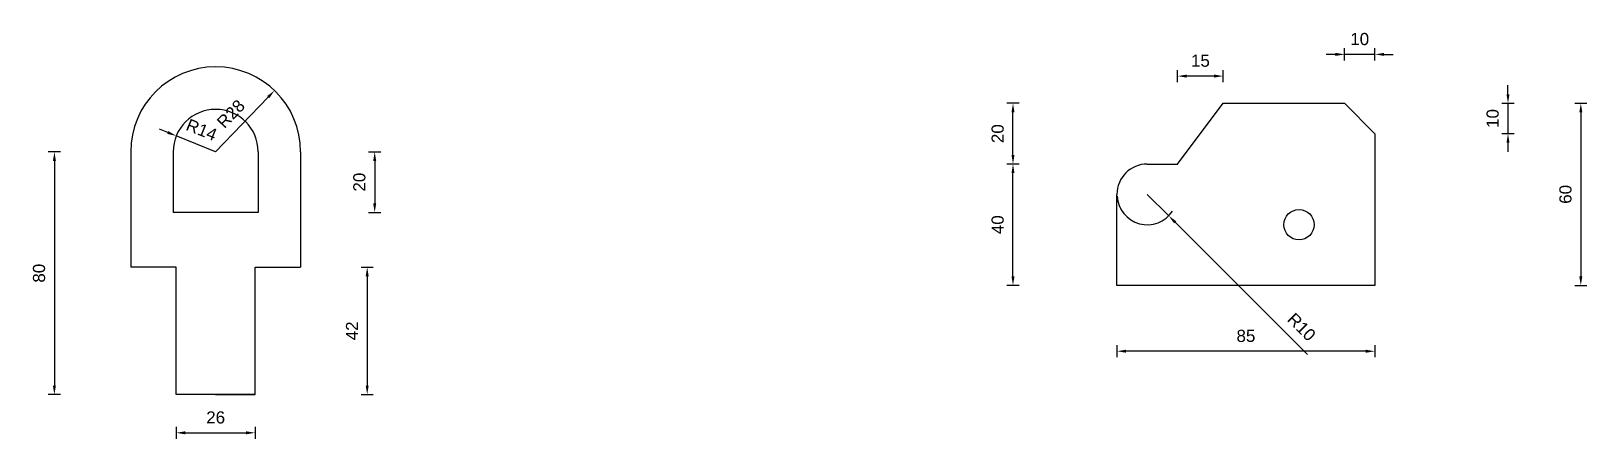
# Model space of a CAD drawing. Header units: millimetres. Extents: x 2100 to 32787, y 24082 to 35493.
# Drawn here: x 3795 to 4308, y 26029 to 26164 of the extents above; entities that cross this region are included whole.
import ezdxf

# ---------------------------------------------------------------- set-up
doc = ezdxf.new("R2010")
doc.units = ezdxf.units.MM
doc.linetypes.add('HIDDEN2', pattern=[4.7625, 3.175, -1.5875])
doc.layers.get('Defpoints').update_dxf_attribs({"color": 231, "linetype": 'HIDDEN2'})
doc.layers.add('ÖLÇÜ', color=181, linetype='Continuous')
doc.styles.get("Standard").update_dxf_attribs({"font": 'arial.ttf'})
doc.dimstyles.new('ISO-25', dxfattribs={"dimtxt": 4, "dimasz": 3, "dimexe": 2, "dimexo": 0.625, "dimgap": 3, "dimtad": 1, "dimtxsty": 'Standard', "dimcen": 2.5, "dimadec": 0, "dimazin": 0, "dimtfac": 1, "dimtix": 1, "dimtmove": 0, "dimatfit": 0, "dimfxl": 2, "dimfxlon": 1, "dimarcsym": 0})

# ---------------------------------------------------------------- blocks, each defined once
blk = doc.blocks.new('*D1648')
at = {"layer": 'Defpoints', "color": 0, "lineweight": 70, "ltscale": 3, "transparency": 16777216}
for p in [(3843.18, 26043.78), (3869.18, 26043.78), (3869.18, 26031.2)]:
    blk.add_point(p, dxfattribs=at)
at = {"layer": 'ÖLÇÜ', "color": 0, "lineweight": -2, "ltscale": 3, "transparency": 16777216}
for p, q in [((3843.18, 26033.2), (3843.18, 26029.2)), ((3869.18, 26033.2), (3869.18, 26029.2)), ((3846.18, 26031.2), (3866.18, 26031.2))]:
    blk.add_line(p, q, dxfattribs=at)
at = {"layer": 'ÖLÇÜ', "color": 0, "lineweight": 70, "ltscale": 3, "transparency": 16777216}
for points in [[(3846.18, 26031.7), (3846.18, 26030.7), (3843.18, 26031.2)], [(3866.18, 26031.7), (3866.18, 26030.7), (3869.18, 26031.2)]]:
    blk.add_solid(points, dxfattribs=at)
at = {"layer": 'ÖLÇÜ', "color": 0, "ltscale": 3, "transparency": 16777216, "insert": (3856.18, 26036.24), "char_height": 4, "attachment_point": 5}
blk.add_mtext('26', dxfattribs=at)
blk = doc.blocks.new('*D1649')
at = {"layer": 'Defpoints', "color": 0, "lineweight": 70, "ltscale": 3, "transparency": 16777216}
for p in [(3869.18, 26085.78), (3869.18, 26043.78), (3906.12, 26043.78)]:
    blk.add_point(p, dxfattribs=at)
at = {"layer": 'ÖLÇÜ', "color": 0, "lineweight": -2, "ltscale": 3, "transparency": 16777216}
for p, q in [((3904.12, 26085.78), (3908.12, 26085.78)), ((3906.12, 26082.78), (3906.12, 26046.78)), ((3904.12, 26043.78), (3908.12, 26043.78))]:
    blk.add_line(p, q, dxfattribs=at)
at = {"layer": 'ÖLÇÜ', "color": 0, "lineweight": 70, "ltscale": 3, "transparency": 16777216}
for points in [[(3905.62, 26082.78), (3906.62, 26082.78), (3906.12, 26085.78)], [(3905.62, 26046.78), (3906.62, 26046.78), (3906.12, 26043.78)]]:
    blk.add_solid(points, dxfattribs=at)
at = {"layer": 'ÖLÇÜ', "color": 0, "ltscale": 3, "transparency": 16777216, "insert": (3901.12, 26064.78), "char_height": 4, "attachment_point": 5, "rotation": 90}
blk.add_mtext('42', dxfattribs=at)
blk = doc.blocks.new('*D1650')
at = {"layer": 'Defpoints', "color": 0, "lineweight": 70, "ltscale": 3, "transparency": 16777216}
for p in [(3870.18, 26123.78), (3870.18, 26103.78), (3908.59, 26103.78)]:
    blk.add_point(p, dxfattribs=at)
at = {"layer": 'ÖLÇÜ', "color": 0, "lineweight": -2, "ltscale": 3, "transparency": 16777216}
for p, q in [((3906.59, 26123.78), (3910.59, 26123.78)), ((3908.59, 26120.78), (3908.59, 26106.78)), ((3906.59, 26103.78), (3910.59, 26103.78))]:
    blk.add_line(p, q, dxfattribs=at)
at = {"layer": 'ÖLÇÜ', "color": 0, "lineweight": 70, "ltscale": 3, "transparency": 16777216}
for points in [[(3908.09, 26120.78), (3909.09, 26120.78), (3908.59, 26123.78)], [(3908.09, 26106.78), (3909.09, 26106.78), (3908.59, 26103.78)]]:
    blk.add_solid(points, dxfattribs=at)
at = {"layer": 'ÖLÇÜ', "color": 0, "ltscale": 3, "transparency": 16777216, "insert": (3903.55, 26113.78), "char_height": 4, "attachment_point": 5, "rotation": 90}
blk.add_mtext('20', dxfattribs=at)
blk = doc.blocks.new('*D1651')
at = {"layer": 'Defpoints', "color": 0, "lineweight": 70, "ltscale": 3, "transparency": 16777216}
for p in [(3856.18, 26123.78), (3803.03, 26043.78), (3843.18, 26043.78)]:
    blk.add_point(p, dxfattribs=at)
at = {"layer": 'ÖLÇÜ', "color": 0, "lineweight": -2, "ltscale": 3, "transparency": 16777216}
for p, q in [((3805.03, 26123.78), (3801.03, 26123.78)), ((3803.03, 26120.78), (3803.03, 26046.78)), ((3805.03, 26043.78), (3801.03, 26043.78))]:
    blk.add_line(p, q, dxfattribs=at)
at = {"layer": 'ÖLÇÜ', "color": 0, "lineweight": 70, "ltscale": 3, "transparency": 16777216}
for points in [[(3802.53, 26120.78), (3803.53, 26120.78), (3803.03, 26123.78)], [(3802.53, 26046.78), (3803.53, 26046.78), (3803.03, 26043.78)]]:
    blk.add_solid(points, dxfattribs=at)
at = {"layer": 'ÖLÇÜ', "color": 0, "ltscale": 3, "transparency": 16777216, "insert": (3797.98, 26083.78), "char_height": 4, "attachment_point": 5, "rotation": 90}
blk.add_mtext('80', dxfattribs=at)
blk = doc.blocks.new('*D1588')
at = {"layer": 'Defpoints', "color": 0, "lineweight": 70, "ltscale": 3, "transparency": 16777216}
for p in [(3875.57, 26143.97), (3856.18, 26123.78)]:
    blk.add_point(p, dxfattribs=at)
at = {"layer": 'ÖLÇÜ', "color": 0, "lineweight": -2, "ltscale": 3, "transparency": 16777216}
blk.add_line((3856.18, 26123.78), (3873.5, 26141.81), dxfattribs=at)
at = {"layer": 'ÖLÇÜ', "color": 0, "lineweight": 70, "ltscale": 3, "transparency": 16777216}
blk.add_solid([(3873.14, 26142.15), (3873.86, 26141.46), (3875.57, 26143.97)], dxfattribs=at)
at = {"layer": 'ÖLÇÜ', "color": 0, "ltscale": 3, "transparency": 16777216, "insert": (3861.2, 26136.28), "char_height": 4, "attachment_point": 5, "rotation": 46.1583}
blk.add_mtext('R28', dxfattribs=at)
blk = doc.blocks.new('*D1589')
at = {"layer": 'Defpoints', "color": 0, "lineweight": 70, "ltscale": 3, "transparency": 16777216}
for p in [(3843.2, 26129.02), (3856.18, 26123.78)]:
    blk.add_point(p, dxfattribs=at)
at = {"layer": 'ÖLÇÜ', "color": 0, "lineweight": -2, "ltscale": 3, "transparency": 16777216}
for p, q in [((3840.42, 26130.14), (3837.64, 26131.26)), ((3856.18, 26123.78), (3843.2, 26129.02))]:
    blk.add_line(p, q, dxfattribs=at)
at = {"layer": 'ÖLÇÜ', "color": 0, "lineweight": 70, "ltscale": 3, "transparency": 16777216}
blk.add_solid([(3840.6, 26130.61), (3840.23, 26129.68), (3843.2, 26129.02)], dxfattribs=at)
at = {"layer": 'ÖLÇÜ', "color": 0, "ltscale": 3, "transparency": 16777216, "insert": (3851.56, 26131.04), "char_height": 4, "attachment_point": 5, "rotation": 338.0089}
blk.add_mtext('R14', dxfattribs=at)
blk = doc.blocks.new('*D1652')
at = {"layer": 'Defpoints', "color": 0, "lineweight": 70, "ltscale": 3, "transparency": 16777216}
for p in [(4228, 26139.76), (4238.23, 26129.76), (4282.1, 26129.76)]:
    blk.add_point(p, dxfattribs=at)
at = {"layer": 'ÖLÇÜ', "color": 0, "lineweight": -2, "ltscale": 3, "transparency": 16777216}
for p, q in [((4282.1, 26142.76), (4282.1, 26145.76)), ((4280.1, 26139.76), (4284.1, 26139.76)), ((4282.1, 26139.76), (4282.1, 26129.76)), ((4280.1, 26129.76), (4284.1, 26129.76)), ((4282.1, 26126.76), (4282.1, 26123.76))]:
    blk.add_line(p, q, dxfattribs=at)
at = {"layer": 'ÖLÇÜ', "color": 0, "lineweight": 70, "ltscale": 3, "transparency": 16777216}
for points in [[(4281.6, 26142.76), (4282.6, 26142.76), (4282.1, 26139.76)], [(4281.6, 26126.76), (4282.6, 26126.76), (4282.1, 26129.76)]]:
    blk.add_solid(points, dxfattribs=at)
at = {"layer": 'ÖLÇÜ', "color": 0, "ltscale": 3, "transparency": 16777216, "insert": (4277.06, 26134.76), "char_height": 4, "attachment_point": 5, "rotation": 90}
blk.add_mtext('10', dxfattribs=at)
blk = doc.blocks.new('*D1653')
at = {"layer": 'Defpoints', "color": 0, "lineweight": 70, "ltscale": 3, "transparency": 16777216}
for p in [(4228, 26139.76), (4238.23, 26079.76), (4306.1, 26079.76)]:
    blk.add_point(p, dxfattribs=at)
at = {"layer": 'ÖLÇÜ', "color": 0, "lineweight": -2, "ltscale": 3, "transparency": 16777216}
for p, q in [((4304.1, 26139.76), (4308.1, 26139.76)), ((4306.1, 26136.76), (4306.1, 26082.76)), ((4304.1, 26079.76), (4308.1, 26079.76))]:
    blk.add_line(p, q, dxfattribs=at)
at = {"layer": 'ÖLÇÜ', "color": 0, "lineweight": 70, "ltscale": 3, "transparency": 16777216}
for points in [[(4305.6, 26136.76), (4306.6, 26136.76), (4306.1, 26139.76)], [(4305.6, 26082.76), (4306.6, 26082.76), (4306.1, 26079.76)]]:
    blk.add_solid(points, dxfattribs=at)
at = {"layer": 'ÖLÇÜ', "color": 0, "ltscale": 3, "transparency": 16777216, "insert": (4301.06, 26109.76), "char_height": 4, "attachment_point": 5, "rotation": 90}
blk.add_mtext('60', dxfattribs=at)
blk = doc.blocks.new('*D1654')
at = {"layer": 'Defpoints', "color": 0, "lineweight": 70, "ltscale": 3, "transparency": 16777216}
for p in [(4153.23, 26079.76), (4238.23, 26079.76), (4153.23, 26058.07)]:
    blk.add_point(p, dxfattribs=at)
at = {"layer": 'ÖLÇÜ', "color": 0, "lineweight": -2, "ltscale": 3, "transparency": 16777216}
for p, q in [((4153.23, 26060.07), (4153.23, 26056.07)), ((4235.23, 26058.07), (4156.23, 26058.07)), ((4238.23, 26060.07), (4238.23, 26056.07))]:
    blk.add_line(p, q, dxfattribs=at)
at = {"layer": 'ÖLÇÜ', "color": 0, "lineweight": 70, "ltscale": 3, "transparency": 16777216}
for points in [[(4156.23, 26058.57), (4156.23, 26057.57), (4153.23, 26058.07)], [(4235.23, 26058.57), (4235.23, 26057.57), (4238.23, 26058.07)]]:
    blk.add_solid(points, dxfattribs=at)
at = {"layer": 'ÖLÇÜ', "color": 0, "ltscale": 3, "transparency": 16777216, "insert": (4195.73, 26063.11), "char_height": 4, "attachment_point": 5}
blk.add_mtext('85', dxfattribs=at)
blk = doc.blocks.new('*D1655')
at = {"layer": 'Defpoints', "color": 0, "lineweight": 70, "ltscale": 3, "transparency": 16777216}
for p in [(4118.96, 26119.76), (4153.23, 26119.76), (4153.23, 26079.76)]:
    blk.add_point(p, dxfattribs=at)
at = {"layer": 'ÖLÇÜ', "color": 0, "lineweight": -2, "ltscale": 3, "transparency": 16777216}
for p, q in [((4120.96, 26119.76), (4116.96, 26119.76)), ((4118.96, 26082.76), (4118.96, 26116.76)), ((4120.96, 26079.76), (4116.96, 26079.76))]:
    blk.add_line(p, q, dxfattribs=at)
at = {"layer": 'ÖLÇÜ', "color": 0, "lineweight": 70, "ltscale": 3, "transparency": 16777216}
for points in [[(4118.46, 26116.76), (4119.46, 26116.76), (4118.96, 26119.76)], [(4118.46, 26082.76), (4119.46, 26082.76), (4118.96, 26079.76)]]:
    blk.add_solid(points, dxfattribs=at)
at = {"layer": 'ÖLÇÜ', "color": 0, "ltscale": 3, "transparency": 16777216, "insert": (4113.92, 26099.76), "char_height": 4, "attachment_point": 5, "rotation": 90}
blk.add_mtext('40', dxfattribs=at)
blk = doc.blocks.new('*D1656')
at = {"layer": 'Defpoints', "color": 0, "lineweight": 70, "ltscale": 3, "transparency": 16777216}
for p in [(4118.96, 26139.76), (4188.23, 26139.76), (4173.23, 26119.76)]:
    blk.add_point(p, dxfattribs=at)
at = {"layer": 'ÖLÇÜ', "color": 0, "lineweight": -2, "ltscale": 3, "transparency": 16777216}
for p, q in [((4120.96, 26139.76), (4116.96, 26139.76)), ((4118.96, 26122.76), (4118.96, 26136.76)), ((4120.96, 26119.76), (4116.96, 26119.76))]:
    blk.add_line(p, q, dxfattribs=at)
at = {"layer": 'ÖLÇÜ', "color": 0, "lineweight": 70, "ltscale": 3, "transparency": 16777216}
for points in [[(4118.46, 26136.76), (4119.46, 26136.76), (4118.96, 26139.76)], [(4118.46, 26122.76), (4119.46, 26122.76), (4118.96, 26119.76)]]:
    blk.add_solid(points, dxfattribs=at)
at = {"layer": 'ÖLÇÜ', "color": 0, "ltscale": 3, "transparency": 16777216, "insert": (4113.92, 26129.76), "char_height": 4, "attachment_point": 5, "rotation": 90}
blk.add_mtext('20', dxfattribs=at)
blk = doc.blocks.new('*D1657')
at = {"layer": 'Defpoints', "color": 0, "lineweight": 70, "ltscale": 3, "transparency": 16777216}
for p in [(4228.23, 26155.88), (4228.23, 26139.76), (4238.23, 26129.76)]:
    blk.add_point(p, dxfattribs=at)
at = {"layer": 'ÖLÇÜ', "color": 0, "lineweight": -2, "ltscale": 3, "transparency": 16777216}
for p, q in [((4225.23, 26155.88), (4222.23, 26155.88)), ((4228.23, 26153.88), (4228.23, 26157.88)), ((4238.23, 26155.88), (4228.23, 26155.88)), ((4238.23, 26153.88), (4238.23, 26157.88)), ((4241.23, 26155.88), (4244.23, 26155.88))]:
    blk.add_line(p, q, dxfattribs=at)
at = {"layer": 'ÖLÇÜ', "color": 0, "lineweight": 70, "ltscale": 3, "transparency": 16777216}
for points in [[(4225.23, 26156.38), (4225.23, 26155.38), (4228.23, 26155.88)], [(4241.23, 26156.38), (4241.23, 26155.38), (4238.23, 26155.88)]]:
    blk.add_solid(points, dxfattribs=at)
at = {"layer": 'ÖLÇÜ', "color": 0, "ltscale": 3, "transparency": 16777216, "insert": (4233.23, 26160.92), "char_height": 4, "attachment_point": 5}
blk.add_mtext('10', dxfattribs=at)
blk = doc.blocks.new('*D1658')
at = {"layer": 'Defpoints', "color": 0, "lineweight": 70, "ltscale": 3, "transparency": 16777216}
for p in [(4173.23, 26148.73), (4188.23, 26139.76), (4173.23, 26119.76)]:
    blk.add_point(p, dxfattribs=at)
at = {"layer": 'ÖLÇÜ', "color": 0, "lineweight": -2, "ltscale": 3, "transparency": 16777216}
for p, q in [((4173.23, 26146.73), (4173.23, 26150.73)), ((4188.23, 26146.73), (4188.23, 26150.73)), ((4185.23, 26148.73), (4176.23, 26148.73))]:
    blk.add_line(p, q, dxfattribs=at)
at = {"layer": 'ÖLÇÜ', "color": 0, "lineweight": 70, "ltscale": 3, "transparency": 16777216}
for points in [[(4176.23, 26149.23), (4176.23, 26148.23), (4173.23, 26148.73)], [(4185.23, 26149.23), (4185.23, 26148.23), (4188.23, 26148.73)]]:
    blk.add_solid(points, dxfattribs=at)
at = {"layer": 'ÖLÇÜ', "color": 0, "ltscale": 3, "transparency": 16777216, "insert": (4180.73, 26153.78), "char_height": 4, "attachment_point": 5}
blk.add_mtext('15', dxfattribs=at)
blk = doc.blocks.new('*D1590')
at = {"layer": 'Defpoints', "color": 0, "lineweight": 70, "ltscale": 3, "transparency": 16777216}
for p in [(4163.23, 26109.76), (4170.3, 26102.69)]:
    blk.add_point(p, dxfattribs=at)
at = {"layer": 'ÖLÇÜ', "color": 0, "lineweight": -2, "ltscale": 3, "transparency": 16777216}
for p, q in [((4163.23, 26109.76), (4170.3, 26102.69)), ((4172.42, 26100.57), (4216, 26056.99))]:
    blk.add_line(p, q, dxfattribs=at)
blk.add_arc((4163.23, 26109.76), 10, 183.581, 326.4592, dxfattribs=at)
at = {"layer": 'ÖLÇÜ', "color": 0, "lineweight": 70, "ltscale": 3, "transparency": 16777216}
blk.add_solid([(4172.77, 26100.92), (4172.06, 26100.21), (4170.3, 26102.69)], dxfattribs=at)
at = {"layer": 'ÖLÇÜ', "color": 0, "ltscale": 3, "transparency": 16777216, "insert": (4214.07, 26066.05), "char_height": 4, "attachment_point": 5, "rotation": 315}
blk.add_mtext('R10', dxfattribs=at)

msp = doc.modelspace()

# ---------------------------------------------------------------- linework, layer by layer
at = {"ltscale": 0.2}
for p, q in [((4173.225, 26119.759), (4188.225, 26139.759)), ((4188.225, 26139.759), (4228.225, 26139.759)), ((4238.225, 26129.759), (4228.225, 26139.759)), ((4238.225, 26129.759), (4238.225, 26099.759)), ((4163.225, 26119.759), (4173.225, 26119.759)), ((4153.225, 26079.759), (4153.225, 26109.759)), ((4238.225, 26099.759), (4238.225, 26079.759)), ((4238.225, 26079.759), (4153.225, 26079.759))]:
    msp.add_line(p, q, dxfattribs=at)
at = {"color": 0, "linetype": 'ByBlock'}
for p, q in [((3828.18, 26123.776), (3828.18, 26085.776)), ((3842.18, 26123.776), (3842.18, 26103.776)), ((3870.18, 26123.776), (3870.18, 26103.776)), ((3884.18, 26123.776), (3884.18, 26085.776)), ((3870.18, 26103.776), (3842.18, 26103.776)), ((3856.18, 26103.776), (3856.18, 26103.776)), ((3843.18, 26085.776), (3828.18, 26085.776)), ((3843.18, 26043.776), (3843.18, 26085.776)), ((3869.18, 26043.776), (3869.18, 26085.776)), ((3869.18, 26085.776), (3884.18, 26085.776)), ((3869.18, 26043.776), (3843.18, 26043.776)), ((3856.18, 26043.776), (3843.18, 26043.776)), ((3856.18, 26043.776), (3869.18, 26043.776))]:
    msp.add_line(p, q, dxfattribs=at)
at = {"ltscale": 0.2}
msp.add_circle((4213.225, 26099.759), 5, dxfattribs=at)
at = {"color": 0, "linetype": 'ByBlock'}
for radius in [28, 14]:
    msp.add_arc((3856.18, 26123.776), radius, 0, 180, dxfattribs=at)
at = {"ltscale": 0.2}
msp.add_arc((4163.225, 26109.759), 10, 90, 180, dxfattribs=at)

# ---------------------------------------------------------------- dimensions: what is measured, and where the dimension line sits
at = {"layer": 'ÖLÇÜ', "ltscale": 3}
for base, p1, p2, picture, middle in [((4228.225, 26155.88), (4238.225, 26129.759), (4228.225, 26139.759), '*D1657', (4233.225, 26160.922)), ((4173.225, 26148.734), (4188.225, 26139.759), (4173.225, 26119.759), '*D1658', (4180.725, 26153.776)), ((4153.225, 26058.067), (4238.225, 26079.759), (4153.225, 26079.759), '*D1654', (4195.725, 26063.109)), ((3869.18, 26031.196), (3843.18, 26043.776), (3869.18, 26043.776), '*D1648', (3856.18, 26036.238))]:
    dim = msp.add_linear_dim(base=base, p1=p1, p2=p2, dimstyle='ISO-25', dxfattribs=at)
    dim.commit()
    dim.dimension.update_dxf_attribs({"geometry": picture, "text_midpoint": middle})
for base, p1, p2, picture, middle in [((4282.102, 26129.759), (4228, 26139.759), (4238.225, 26129.759), '*D1652', (4277.06, 26134.759)), ((4118.963, 26139.759), (4173.225, 26119.759), (4188.225, 26139.759), '*D1656', (4113.921, 26129.759)), ((4306.102, 26079.759), (4228, 26139.759), (4238.225, 26079.759), '*D1653', (4301.06, 26109.759)), ((3803.025, 26043.776), (3856.18, 26123.776), (3843.18, 26043.776), '*D1651', (3797.983, 26083.776)), ((3908.594, 26103.776), (3870.18, 26123.776), (3870.18, 26103.776), '*D1650', (3903.552, 26113.776)), ((4118.963, 26119.759), (4153.225, 26079.759), (4153.225, 26119.759), '*D1655', (4113.921, 26099.759)), ((3906.125, 26043.776), (3869.18, 26085.776), (3869.18, 26043.776), '*D1649', (3901.116, 26064.776))]:
    dim = msp.add_linear_dim(base=base, p1=p1, p2=p2, angle=90, dimstyle='ISO-25', dxfattribs=at)
    dim.commit()
    dim.dimension.update_dxf_attribs({"geometry": picture, "text_midpoint": middle})
for mpoint, picture, middle in [((3875.575, 26143.971), '*D1588', (3861.201, 26136.284)), ((3843.199, 26129.018), '*D1589', (3851.565, 26131.041))]:
    dim = msp.add_radius_dim(center=(3856.18, 26123.776), mpoint=mpoint, dimstyle='ISO-25', dxfattribs=at)
    dim.commit()
    dim.dimension.update_dxf_attribs({"geometry": picture, "text_midpoint": middle})
dim = msp.add_radius_dim(center=(4163.225, 26109.759), mpoint=(4170.296, 26102.688), dimstyle='ISO-25', dxfattribs=at)
dim.commit()
dim.dimension.update_dxf_attribs({"geometry": '*D1590', "text_midpoint": (4210.503, 26062.481), "dimtype": 164})

doc.saveas('drawing.dxf')
